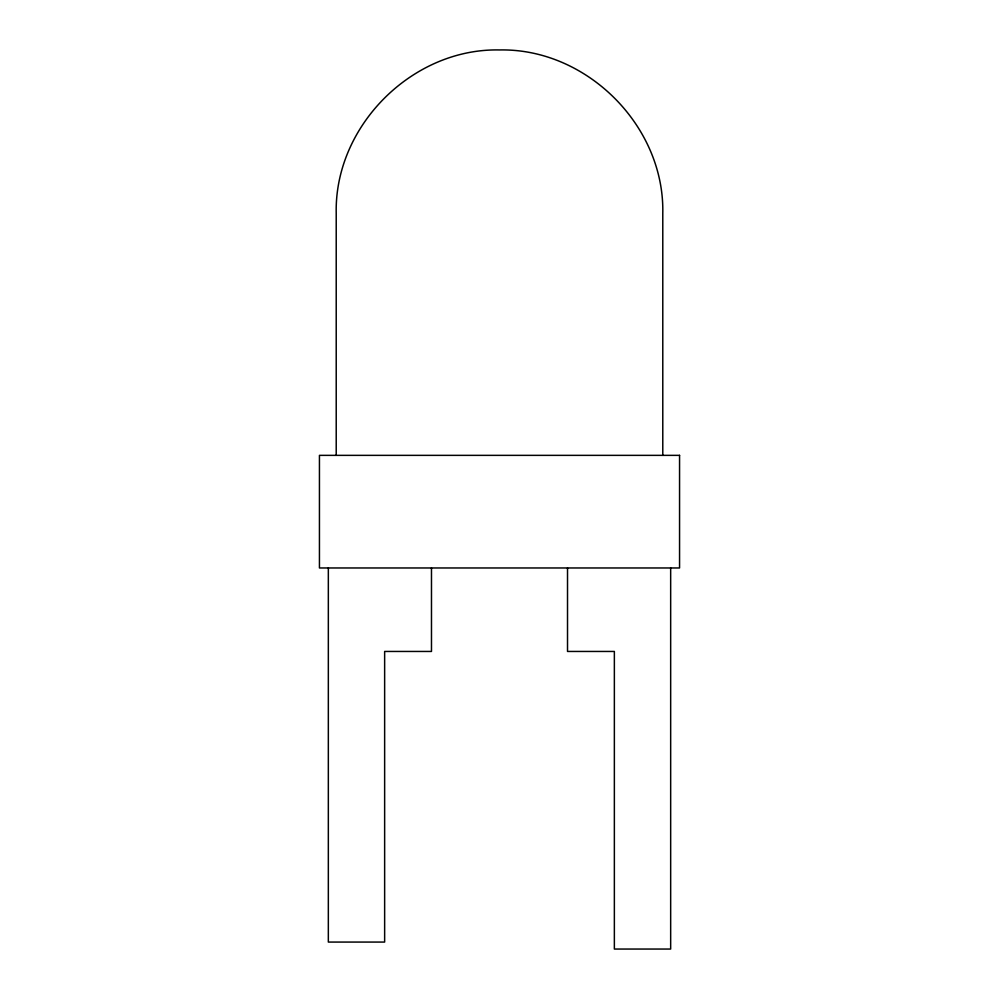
<?xml version="1.0" encoding="UTF-8"?>
<svg xmlns="http://www.w3.org/2000/svg" width="999" height="999" viewBox="0 0 999 999"><rect width="100%" height="100%" fill="white"/><g stroke="black" fill="none" stroke-linecap="round" stroke-linejoin="round"><path stroke-width="1.5" d="M670.666 567.969L670.666 949.05L614.36 949.05L614.36 651.448L567.519 651.448L567.519 567.969M662.787 455.357L662.787 213.237C664.622 125.961 586.775 48.114 499.5 49.95C412.225 48.114 334.378 125.961 336.213 213.237L336.213 455.357M431.481 567.969L431.481 651.448L384.64 651.448L384.64 942.069L328.334 942.069L328.334 567.969M679.557 455.357L319.443 455.357L319.443 567.969L679.557 567.969L679.557 455.357"/></g></svg>
